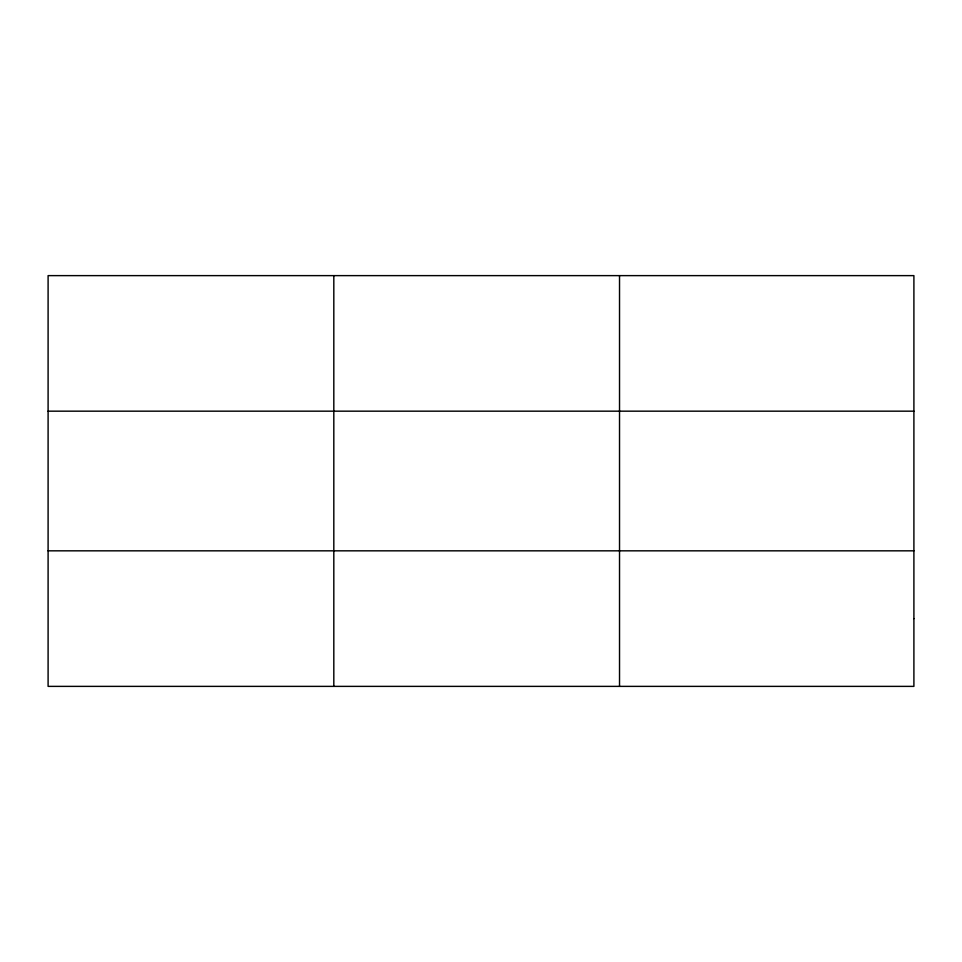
<?xml version="1.0" encoding="UTF-8"?>
<svg xmlns="http://www.w3.org/2000/svg" width="962" height="962" viewBox="0 0 962 962"><rect width="100%" height="100%" fill="white"/><g stroke="black" fill="none" stroke-linecap="round" stroke-linejoin="round"><path stroke-width="1.44" d="M333.814 275.625L333.814 686.375M619.528 275.625L619.528 686.375M48.1 411.171L913.9 411.171M48.1 550.829L913.9 550.829M913.9 618.602L913.9 686.375L48.1 686.375L48.1 275.625L913.9 275.625L913.9 618.602"/></g></svg>
